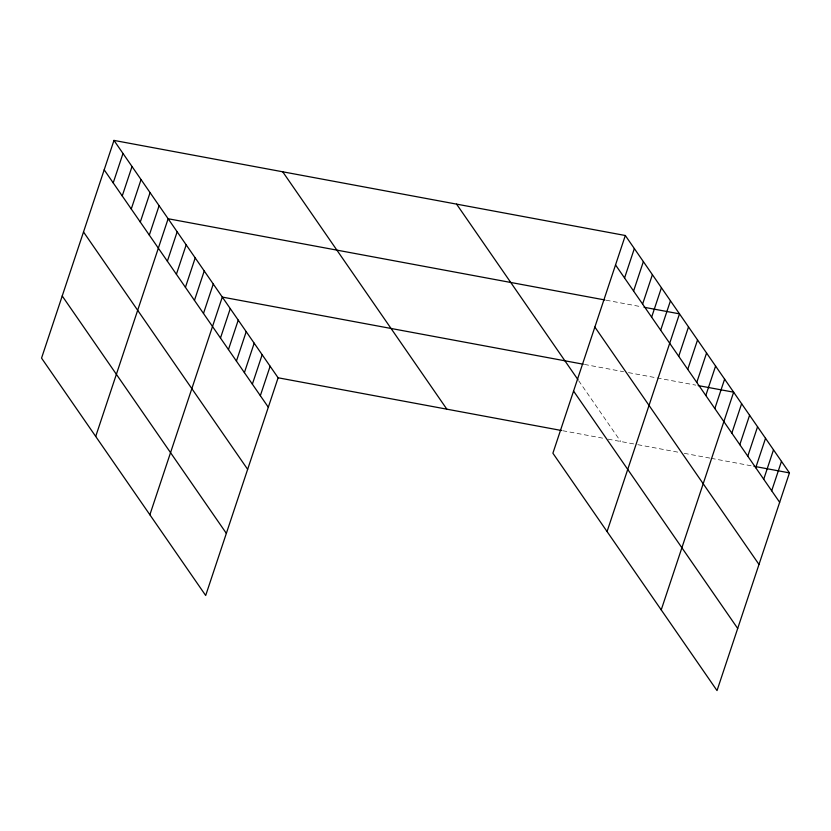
<?xml version="1.0" encoding="UTF-8"?>
<svg xmlns="http://www.w3.org/2000/svg" width="831" height="831" viewBox="0 0 831 831"><rect width="100%" height="100%" fill="white"/><g stroke="black" fill="none" stroke-linecap="round" stroke-linejoin="round"><path stroke-width="0.62" stroke-dasharray="4.16 3.12" d="M606.111 300.199L641.574 306.795M584.463 364.435L623.593 371.717M628.485 372.62L695.744 385.127M562.753 430.728L603.067 438.228M608.105 439.163L636.598 444.46M637.824 444.689L679.394 452.428M684.287 453.331L709.965 458.11M711.191 458.338L751.546 465.838M578.667 380.712L620.705 441.51"/><path stroke-width="1.25" d="M113.972 140.408L41.55 358.109L205.683 595.495L278.105 377.783L113.972 140.408L625.317 235.505L789.45 472.891L717.028 690.592L552.895 453.217L625.317 235.505M113.213 182.882L122.998 153.465M122.24 195.939L132.025 166.512M131.267 208.996L141.052 179.569M140.294 222.054L150.079 192.626M149.32 235.111L159.105 205.683M95.71 436.441L168.132 218.74L604.895 299.97M167.374 261.214L177.159 231.797M176.401 274.272L186.186 244.854M185.427 287.329L195.212 257.911M194.454 300.386L204.239 270.968M203.481 313.443L213.266 284.025M149.871 514.784L222.293 297.083L583.237 364.207M220.485 338.03L230.27 308.613M228.452 349.56L238.237 320.143M236.419 361.09L246.215 331.662M244.397 372.62L254.182 343.193M252.364 384.151L262.16 354.723M260.342 395.681L270.127 366.253M624.559 277.99L634.344 248.562M633.586 291.037L643.371 261.62M642.612 304.094L652.397 274.677M651.639 317.151L661.424 287.734M660.666 330.208L670.461 300.791M607.066 531.549L679.488 313.848L644.025 307.252M678.719 356.322L688.515 326.905M687.746 369.38L697.541 339.962M696.773 382.437L706.568 353.009M705.81 395.494L715.595 366.066M714.837 408.551L724.622 379.123M661.227 609.881L733.648 392.18L698.185 385.584M731.831 433.128L741.616 403.71M739.808 444.658L749.593 415.24M747.775 456.188L757.56 426.77M755.743 467.718L765.538 438.301M763.72 479.248L773.505 449.831M771.687 490.778L781.483 461.361M278.105 377.783L561.496 430.5M753.987 466.295L789.45 472.891M615.532 264.933L779.665 502.308M594.861 327.061L758.994 564.446M456.572 204.125L577.95 379.663M573.567 391.079L737.699 628.465M282.717 171.788L446.849 409.174M104.187 169.825L268.309 407.211M83.516 231.963L247.648 469.338M62.221 295.971L226.344 533.357"/></g></svg>
